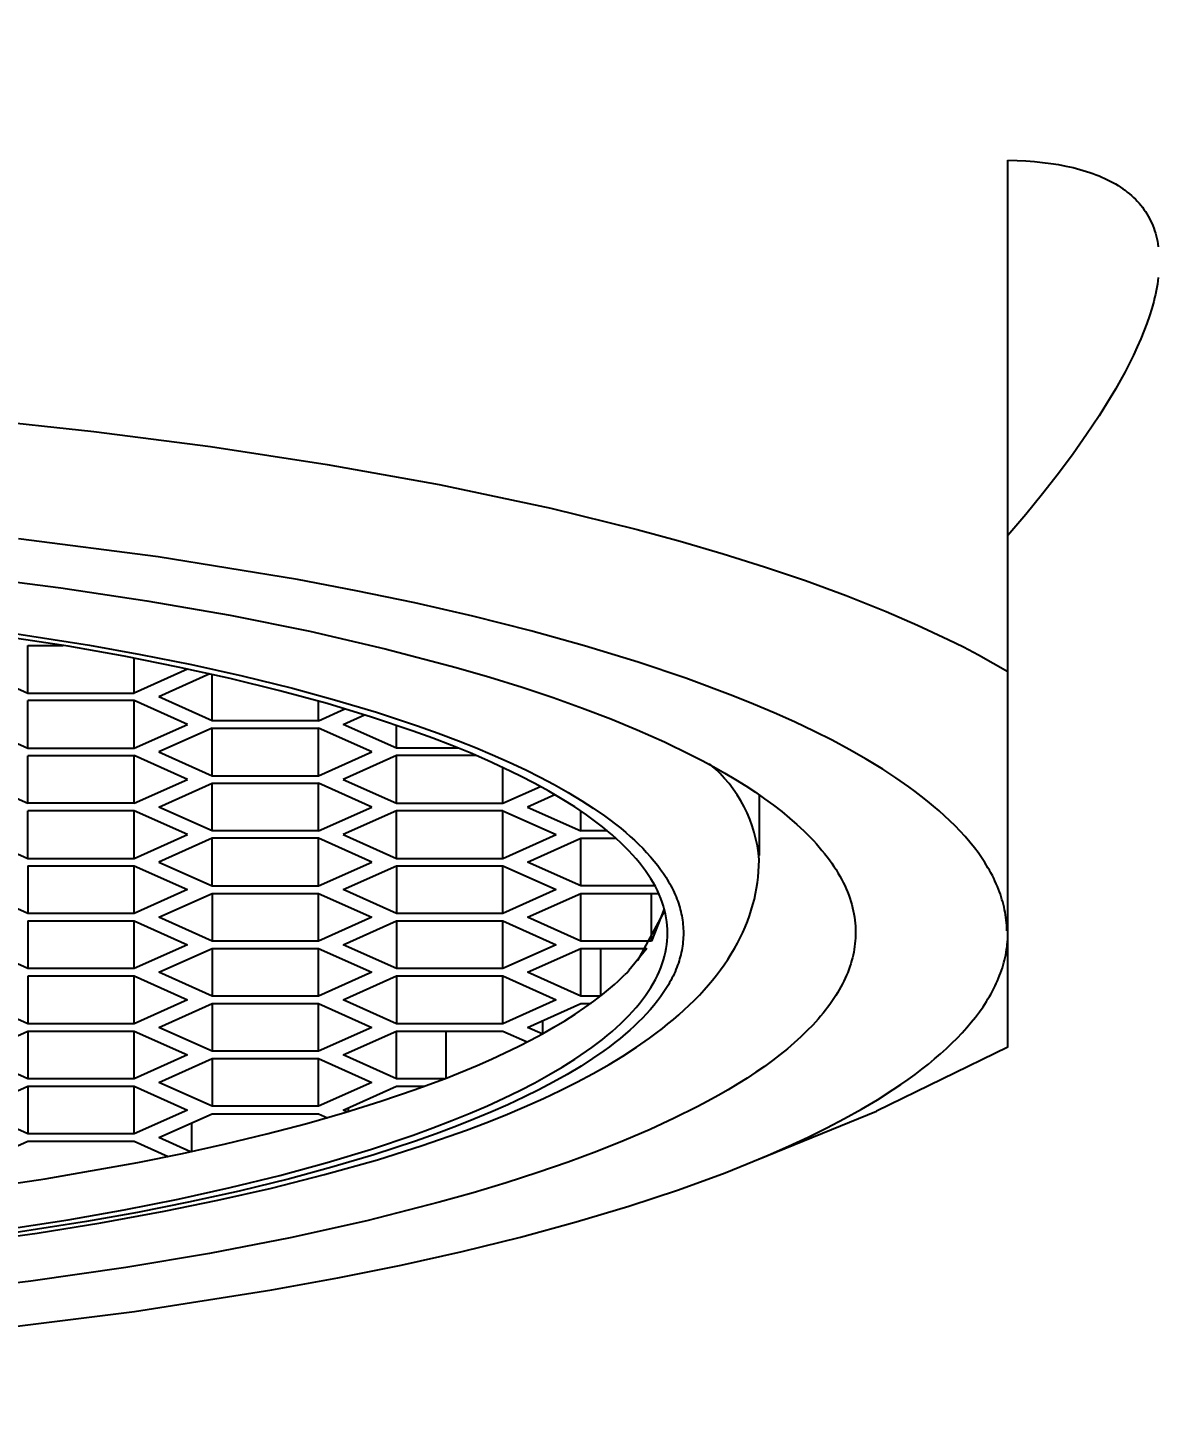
# Model space of a CAD drawing. Extents: x 38931 to 39525, y 15845 to 16265.
# Drawn here: x 39363.28 to 39370.76, y 15966.73 to 15975.93 of the extents above; entities that cross this region are included whole.
import ezdxf

# ---------------------------------------------------------------- set-up
doc = ezdxf.new("R2010")
doc.units = 0
doc.header["$LTSCALE"] = 7
doc.header["$MEASUREMENT"] = 0
doc.layers.get('0').update_dxf_attribs({"color": 2, "linetype": 'CONTINUOUS'})
doc.layers.get('Defpoints').update_dxf_attribs({"linetype": 'CONTINUOUS'})
doc.layers.add('DIM', color=2, linetype='CONTINUOUS')
doc.layers.add('Make2D 표시선', color=7, linetype='CONTINUOUS')
doc.styles.add('GHS', font='romans', dxfattribs={"bigfont": 'ghs'})
doc.dimstyles.new('DIM_WS01', dxfattribs={"dimtxt": 3.5, "dimasz": 3, "dimexe": 1, "dimexo": 1, "dimgap": 1, "dimtad": 1, "dimdec": 4, "dimzin": 9, "dimdsep": 46, "dimtxsty": 'GHS', "dimcen": -2, "dimclrd": 256, "dimclre": 256, "dimclrt": 256, "dimadec": 4, "dimazin": 2, "dimtfac": 1, "dimtdec": 4, "dimtix": 1, "dimtmove": 0, "dimatfit": 1, "dimfxl": 1, "dimtolj": 1, "dimtzin": 0, "dimlwd": -1, "dimlwe": -1, "dimarcsym": 0})

# ---------------------------------------------------------------- blocks, each defined once
blk = doc.blocks.new('*D6')
at = {"layer": 'Defpoints', "color": 0, "transparency": 16777216}
for p in [(39358.7561, 16042.8257), (39470.3881, 16042.8257), (39428.9987, 15960.7241)]:
    blk.add_point(p, dxfattribs=at)
at = {"layer": 'DIM', "transparency": 16777216}
for p, q in [((39359.7561, 16042.8257), (39471.3881, 16042.8257)), ((39470.3881, 15963.7241), (39470.3881, 16039.8257)), ((39429.9987, 15960.7241), (39471.3881, 15960.7241))]:
    blk.add_line(p, q, dxfattribs=at)
for points in [[(39469.8881, 16039.8257), (39470.8881, 16039.8257), (39470.3881, 16042.8257)], [(39469.8881, 15963.7241), (39470.8881, 15963.7241), (39470.3881, 15960.7241)]]:
    blk.add_solid(points, dxfattribs=at)
at = {"layer": 'DIM', "transparency": 16777216, "insert": (39466.7214, 16001.7749), "char_height": 3.5, "attachment_point": 5, "rotation": 90, "style": 'GHS'}
blk.add_mtext('\\A1;(82.1)', dxfattribs=at)

msp = doc.modelspace()

# ---------------------------------------------------------------- linework, layer by layer
at = {"color": 2}
for p, q in [((39363.28451, 15971.8483), (39363.51756, 15971.8483)), ((39363.28451, 15971.53296), (39363.28451, 15971.8478)), ((39363.98794, 15971.53296), (39363.98794, 15971.76373)), ((39362.9328, 15971.69063), (39363.28451, 15971.53296)), ((39364.33946, 15971.69055), (39363.98794, 15971.53296)), ((39364.48836, 15971.65973), (39364.15117, 15971.50857)), ((39364.33258, 15971.6938), (39364.33965, 15971.69063)), ((39364.50288, 15971.3509), (39364.50288, 15971.65647)), ((39363.28451, 15971.53296), (39363.98794, 15971.53296)), ((39363.98794, 15971.48418), (39363.28451, 15971.48418)), ((39363.28451, 15971.16884), (39363.28451, 15971.48368)), ((39363.98794, 15971.16884), (39363.98794, 15971.48368)), ((39364.33965, 15971.32651), (39363.98812, 15971.4841)), ((39364.50288, 15971.3509), (39364.15135, 15971.50849)), ((39365.2063, 15971.3509), (39365.2063, 15971.4794)), ((39365.2063, 15971.3509), (39364.50288, 15971.3509)), ((39365.2063, 15971.3509), (39365.3803, 15971.4289)), ((39365.36953, 15971.32651), (39365.50962, 15971.38931)), ((39362.93299, 15971.32643), (39363.28451, 15971.16884)), ((39363.98794, 15971.16884), (39364.33946, 15971.32643)), ((39364.50269, 15971.30204), (39364.15117, 15971.14445)), ((39364.50288, 15971.30212), (39365.2063, 15971.30212)), ((39364.50288, 15970.98679), (39364.50288, 15971.30162)), ((39365.2063, 15970.98679), (39365.2063, 15971.30162)), ((39365.55801, 15971.14445), (39365.20649, 15971.30204)), ((39365.72124, 15971.16884), (39365.36972, 15971.32643)), ((39365.72124, 15971.16884), (39365.72124, 15971.32032)), ((39363.28451, 15971.16884), (39363.98794, 15971.16884)), ((39366.13089, 15971.16884), (39365.72124, 15971.16884)), ((39363.28451, 15971.12006), (39363.98794, 15971.12006)), ((39363.28451, 15970.80473), (39363.28451, 15971.11956)), ((39363.98794, 15970.80473), (39363.98794, 15971.11956)), ((39364.33965, 15970.96239), (39363.98812, 15971.11998)), ((39364.15135, 15971.14437), (39364.50288, 15970.98679)), ((39365.2063, 15970.98679), (39365.55783, 15971.14437)), ((39365.72106, 15971.11998), (39365.36953, 15970.96239)), ((39366.24831, 15971.12006), (39365.72124, 15971.12006)), ((39365.72124, 15970.80473), (39365.72124, 15971.11956)), ((39364.50288, 15970.98679), (39365.2063, 15970.98679)), ((39366.42467, 15970.80473), (39366.42467, 15971.04114)), ((39362.93299, 15970.96231), (39363.28451, 15970.80473)), ((39363.98794, 15970.80473), (39364.33946, 15970.96231)), ((39364.15117, 15970.78034), (39364.50269, 15970.93792)), ((39364.50288, 15970.938), (39365.2063, 15970.938)), ((39364.50288, 15970.62267), (39364.50288, 15970.9375)), ((39365.2063, 15970.62267), (39365.2063, 15970.9375)), ((39365.55801, 15970.78034), (39365.20649, 15970.93792)), ((39365.36972, 15970.96231), (39365.72124, 15970.80473)), ((39366.42467, 15970.80473), (39366.67251, 15970.91583)), ((39363.98794, 15970.80473), (39363.28451, 15970.80473)), ((39365.72124, 15970.80473), (39366.42467, 15970.80473)), ((39366.7687, 15970.86139), (39366.5879, 15970.78034)), ((39363.98794, 15970.75594), (39363.28451, 15970.75594)), ((39363.28451, 15970.44061), (39363.28451, 15970.75544)), ((39363.98794, 15970.44061), (39363.98794, 15970.75544)), ((39364.33965, 15970.59828), (39363.98812, 15970.75586)), ((39364.50288, 15970.62267), (39364.15135, 15970.78025)), ((39365.2063, 15970.62267), (39365.55783, 15970.78025)), ((39365.72124, 15970.75594), (39365.36953, 15970.59828)), ((39365.72124, 15970.44061), (39365.72124, 15970.75594)), ((39366.42467, 15970.75594), (39365.72124, 15970.75594)), ((39366.42467, 15970.44061), (39366.42467, 15970.75594)), ((39366.42467, 15970.75594), (39366.77638, 15970.59828)), ((39366.58808, 15970.78025), (39366.93961, 15970.62267)), ((39366.93961, 15970.62267), (39366.93961, 15970.75375)), ((39365.2063, 15970.62267), (39364.50288, 15970.62267)), ((39367.11513, 15970.62267), (39366.93961, 15970.62267)), ((39362.93299, 15970.59819), (39363.28451, 15970.44061)), ((39363.98794, 15970.44061), (39364.33946, 15970.59819)), ((39364.50288, 15970.57388), (39364.15117, 15970.41622)), ((39365.2063, 15970.57388), (39364.50288, 15970.57388)), ((39364.50288, 15970.25855), (39364.50288, 15970.57388)), ((39365.2063, 15970.25855), (39365.2063, 15970.57338)), ((39365.55801, 15970.41622), (39365.20649, 15970.5738)), ((39365.36972, 15970.59819), (39365.72124, 15970.44061)), ((39366.42467, 15970.44061), (39366.77638, 15970.59828)), ((39366.5879, 15970.41622), (39366.93961, 15970.57388)), ((39366.93961, 15970.57388), (39367.17173, 15970.57388)), ((39366.93961, 15970.25855), (39366.93961, 15970.57388)), ((39363.28451, 15970.44061), (39363.98794, 15970.44061)), ((39365.72124, 15970.44061), (39366.42467, 15970.44061)), ((39363.28451, 15970.39183), (39363.98794, 15970.39183)), ((39363.28451, 15970.39132), (39363.28451, 15970.07649)), ((39363.98794, 15970.39183), (39364.33965, 15970.23416)), ((39363.98794, 15970.07649), (39363.98794, 15970.39183)), ((39364.15117, 15970.41622), (39364.50288, 15970.25855)), ((39365.2063, 15970.25855), (39365.55783, 15970.41613)), ((39365.36953, 15970.23416), (39365.72106, 15970.39174)), ((39365.72124, 15970.39183), (39366.42467, 15970.39183)), ((39365.72124, 15970.39132), (39365.72124, 15970.07649)), ((39366.42467, 15970.39183), (39366.77638, 15970.23416)), ((39366.42467, 15970.07649), (39366.42467, 15970.39183)), ((39366.93961, 15970.25855), (39366.5879, 15970.41622)), ((39364.50288, 15970.25855), (39365.2063, 15970.25855)), ((39367.43045, 15970.25855), (39366.93961, 15970.25855)), ((39363.28451, 15970.07649), (39362.93299, 15970.23407)), ((39364.33965, 15970.23416), (39363.98794, 15970.07649)), ((39364.15117, 15970.0521), (39364.50288, 15970.20977)), ((39364.50288, 15970.20977), (39364.50288, 15969.89443)), ((39364.50288, 15970.20977), (39365.2063, 15970.20977)), ((39365.2063, 15970.20977), (39365.558, 15970.0521)), ((39365.2063, 15969.89443), (39365.2063, 15970.20977)), ((39365.72124, 15970.07649), (39365.36972, 15970.23407)), ((39366.77638, 15970.23416), (39366.42467, 15970.07649)), ((39366.5879, 15970.0521), (39366.93961, 15970.20977)), ((39366.93961, 15969.89443), (39366.93961, 15970.20977)), ((39366.93961, 15970.20977), (39367.45455, 15970.20977)), ((39367.40621, 15969.89443), (39367.40621, 15970.20977)), ((39363.98794, 15970.07649), (39363.28451, 15970.07649)), ((39366.42467, 15970.07649), (39365.72124, 15970.07649)), ((39367.31681, 15969.76516), (39367.49498, 15970.09491)), ((39367.49163, 15970.1076), (39367.40621, 15969.89443)), ((39363.28451, 15970.02771), (39363.98794, 15970.02771)), ((39363.28451, 15970.02721), (39363.28451, 15969.71237)), ((39363.98794, 15970.02771), (39364.33965, 15969.87004)), ((39363.98794, 15969.71237), (39363.98794, 15970.02771)), ((39364.50288, 15969.89443), (39364.15117, 15970.0521)), ((39365.558, 15970.05209), (39365.2063, 15969.89443)), ((39365.36953, 15969.87004), (39365.72124, 15970.02771)), ((39365.72124, 15970.02771), (39365.72124, 15969.71237)), ((39365.72124, 15970.02771), (39366.42467, 15970.02771)), ((39366.42467, 15970.02771), (39366.77638, 15969.87004)), ((39366.42467, 15969.71237), (39366.42467, 15970.02771)), ((39366.93961, 15969.89443), (39366.5879, 15970.0521)), ((39365.2063, 15969.89443), (39364.50288, 15969.89443)), ((39367.40621, 15969.89443), (39366.93961, 15969.89443)), ((39363.28451, 15969.71237), (39362.93299, 15969.86995)), ((39364.33965, 15969.87004), (39363.98794, 15969.71237)), ((39364.15117, 15969.68798), (39364.50288, 15969.84565)), ((39364.50288, 15969.84565), (39364.50288, 15969.53031)), ((39364.50288, 15969.84565), (39365.2063, 15969.84565)), ((39365.2063, 15969.53031), (39365.2063, 15969.84565)), ((39365.2063, 15969.84565), (39365.55801, 15969.68798)), ((39365.72124, 15969.71237), (39365.36953, 15969.87004)), ((39366.77638, 15969.87004), (39366.42467, 15969.71237)), ((39366.5879, 15969.68798), (39366.93961, 15969.84565)), ((39366.93961, 15969.53031), (39366.93961, 15969.84565)), ((39366.93961, 15969.84565), (39367.37548, 15969.84565)), ((39367.0716, 15969.5321), (39367.0716, 15969.84565)), ((39367.37548, 15969.84565), (39367.25738, 15969.6991)), ((39363.98794, 15969.71237), (39363.28451, 15969.71237)), ((39366.42467, 15969.71237), (39365.72124, 15969.71237)), ((39367.24552, 15969.68649), (39367.25756, 15969.69893)), ((39363.28451, 15969.66359), (39363.98794, 15969.66359)), ((39363.28451, 15969.66298), (39363.28451, 15969.34825)), ((39363.98794, 15969.66359), (39364.33965, 15969.50592)), ((39363.98794, 15969.34825), (39363.98794, 15969.66359)), ((39364.50288, 15969.53031), (39364.15117, 15969.68798)), ((39365.55801, 15969.68798), (39365.2063, 15969.53031)), ((39365.36953, 15969.50592), (39365.72124, 15969.66359)), ((39365.72124, 15969.66359), (39365.72124, 15969.34825)), ((39365.72124, 15969.66359), (39366.42467, 15969.66359)), ((39366.42467, 15969.34825), (39366.42467, 15969.66359)), ((39366.42467, 15969.66359), (39366.77638, 15969.50592)), ((39366.93961, 15969.53031), (39366.5879, 15969.68798)), ((39367.24544, 15969.68657), (39367.23169, 15969.67248)), ((39365.2063, 15969.53031), (39364.50288, 15969.53031)), ((39367.0693, 15969.53031), (39366.93961, 15969.53031)), ((39363.28451, 15969.34825), (39362.9328, 15969.50592)), ((39364.33965, 15969.50592), (39363.98794, 15969.34825)), ((39364.15117, 15969.32386), (39364.50288, 15969.48153)), ((39364.50288, 15969.48153), (39364.50288, 15969.16619)), ((39364.50288, 15969.48153), (39365.20623, 15969.48153)), ((39365.2063, 15969.16619), (39365.2063, 15969.48154)), ((39365.2063, 15969.48153), (39365.55801, 15969.32386)), ((39365.72124, 15969.34825), (39365.36953, 15969.50592)), ((39366.77638, 15969.50592), (39366.42467, 15969.34825)), ((39366.5879, 15969.32386), (39366.93961, 15969.48153)), ((39366.93961, 15969.48153), (39367.00444, 15969.48153)), ((39367.00597, 15969.48264), (39367.00755, 15969.48379)), ((39363.98794, 15969.34825), (39363.28451, 15969.34825)), ((39364.50288, 15969.16619), (39364.15117, 15969.32386)), ((39365.55801, 15969.32386), (39365.2063, 15969.16619)), ((39366.42467, 15969.34825), (39365.72124, 15969.34825)), ((39366.68449, 15969.28056), (39366.5879, 15969.32386)), ((39366.6881, 15969.28255), (39366.6881, 15969.36878)), ((39362.9328, 15969.1418), (39363.28451, 15969.29947)), ((39363.28451, 15969.29947), (39363.98794, 15969.29947)), ((39363.28451, 15969.29947), (39363.28451, 15968.98413)), ((39363.98794, 15969.29947), (39364.33965, 15969.1418)), ((39363.98794, 15968.98413), (39363.98794, 15969.29947)), ((39365.36953, 15969.1418), (39365.72124, 15969.29947)), ((39365.72124, 15968.98413), (39365.72124, 15969.29947)), ((39365.72124, 15969.29947), (39366.42467, 15969.29947)), ((39366.05014, 15968.98895), (39366.05014, 15969.29947)), ((39366.42467, 15969.29947), (39366.5851, 15969.22755)), ((39363.28451, 15968.98413), (39362.9328, 15969.1418)), ((39364.33965, 15969.1418), (39363.98794, 15968.98413)), ((39365.20624, 15969.16619), (39364.50288, 15969.16619)), ((39365.72124, 15968.98413), (39365.36953, 15969.1418)), ((39364.15117, 15968.95974), (39364.50288, 15969.11741)), ((39364.50288, 15969.11741), (39365.2063, 15969.11741)), ((39364.50288, 15969.11741), (39364.50288, 15968.80207)), ((39365.2063, 15969.11741), (39365.55801, 15968.95974)), ((39365.2063, 15968.80207), (39365.2063, 15969.11741)), ((39363.98794, 15968.98413), (39363.28451, 15968.98413)), ((39364.50288, 15968.80207), (39364.15117, 15968.95974)), ((39365.55801, 15968.95974), (39365.2063, 15968.80207)), ((39366.03773, 15968.98413), (39365.72124, 15968.98413)), ((39362.9328, 15968.77768), (39363.28451, 15968.93535)), ((39363.28451, 15968.93535), (39363.28451, 15968.62001)), ((39363.28451, 15968.93535), (39363.98794, 15968.93535)), ((39363.98794, 15968.93535), (39364.33965, 15968.77768)), ((39363.98794, 15968.62001), (39363.98794, 15968.93535)), ((39365.36953, 15968.77768), (39365.72124, 15968.93535)), ((39365.72124, 15968.93535), (39365.90813, 15968.93535)), ((39363.28451, 15968.62001), (39362.9328, 15968.77768)), ((39364.33965, 15968.77768), (39363.98794, 15968.62001)), ((39365.2063, 15968.80207), (39364.50288, 15968.80207)), ((39365.39626, 15968.7657), (39365.36953, 15968.77768)), ((39365.40349, 15968.76787), (39365.40349, 15968.79291)), ((39364.15117, 15968.59562), (39364.50288, 15968.75329)), ((39364.3691, 15968.50385), (39364.3691, 15968.69332)), ((39364.50288, 15968.75329), (39365.2063, 15968.75329)), ((39365.2063, 15968.75329), (39365.26482, 15968.72706)), ((39363.98794, 15968.62001), (39363.28451, 15968.62001)), ((39364.36017, 15968.50193), (39364.15117, 15968.59562)), ((39362.9328, 15968.41356), (39363.28451, 15968.57123)), ((39363.28451, 15968.57123), (39363.98794, 15968.57123)), ((39363.98794, 15968.57123), (39364.2121, 15968.47074))]:
    msp.add_line(p, q, dxfattribs=at)
at = {"layer": 'Make2D 표시선'}
for p, q in [((39369.76317, 15971.6758), (39369.76317, 15975.0563)), ((39369.76317, 15969.96203), (39369.76317, 15971.6758)), ((39368.11768, 15970.86615), (39368.11768, 15970.45957)), ((39368.11768, 15970.42888), (39368.11768, 15970.4313)), ((39369.76317, 15969.94102), (39369.76317, 15969.96203)), ((39369.76317, 15969.19289), (39369.76317, 15969.94102)), ((39369.763, 15969.19279), (39368.89483, 15968.77024)), ((39368.10946, 15968.44998), (39368.89483, 15968.77024))]:
    msp.add_line(p, q, dxfattribs=at)
for points in [[(39369.76317, 15975.0563), (39369.8232, 15975.05426), (39369.88147, 15975.05102), (39369.93796, 15975.04655), (39369.99267, 15975.04087), (39370.04559, 15975.03398), (39370.09671, 15975.02587), (39370.14602, 15975.01654), (39370.19351, 15975.00599), (39370.23917, 15974.99422), (39370.26131, 15974.98788), (39370.28299, 15974.98123), (39370.30421, 15974.97428), (39370.32497, 15974.96702), (39370.34526, 15974.95946), (39370.36509, 15974.95159), (39370.38445, 15974.94341), (39370.40334, 15974.93493), (39370.42176, 15974.92615), (39370.43972, 15974.91706), (39370.4572, 15974.90766), (39370.47421, 15974.89796), (39370.49074, 15974.88795), (39370.50681, 15974.87763), (39370.52239, 15974.86701), (39370.5375, 15974.85608), (39370.55213, 15974.84484), (39370.56628, 15974.8333), (39370.57995, 15974.82145), (39370.59314, 15974.8093), (39370.60585, 15974.79684), (39370.61807, 15974.78407), (39370.62981, 15974.77099), (39370.64106, 15974.75761), (39370.65182, 15974.74392), (39370.6621, 15974.72992), (39370.67188, 15974.71561), (39370.68117, 15974.701), (39370.68998, 15974.68608), (39370.69828, 15974.67085), (39370.7061, 15974.65531), (39370.71341, 15974.63947), (39370.72024, 15974.62331), (39370.72656, 15974.60685), (39370.73238, 15974.59009), (39370.73771, 15974.57301), (39370.74253, 15974.55562), (39370.74685, 15974.53793), (39370.75066, 15974.51993), (39370.75398, 15974.50161), (39370.75678, 15974.48299)], [(39370.75678, 15974.28023), (39370.75398, 15974.25841), (39370.75066, 15974.23633), (39370.74685, 15974.21397), (39370.74253, 15974.19135), (39370.73771, 15974.16847), (39370.73238, 15974.14532), (39370.72656, 15974.12191), (39370.71341, 15974.0743), (39370.69828, 15974.02567), (39370.68117, 15973.976), (39370.6621, 15973.92533), (39370.64106, 15973.87365), (39370.61807, 15973.82097), (39370.59314, 15973.76731), (39370.56628, 15973.71268), (39370.5375, 15973.65707), (39370.50681, 15973.60052), (39370.47421, 15973.54302), (39370.43972, 15973.48458), (39370.36509, 15973.36494), (39370.28299, 15973.24168), (39370.19351, 15973.11487), (39370.09671, 15972.9846), (39369.99267, 15972.85095), (39369.88147, 15972.71398), (39369.76317, 15972.57379)], [(39362.94577, 15973.34543), (39363.72014, 15973.26294), (39364.49243, 15973.16329), (39365.26211, 15973.04499), (39366.00383, 15972.91099), (39366.74106, 15972.75444), (39367.31329, 15972.6137), (39367.59758, 15972.53633), (39367.88043, 15972.45375), (39368.15346, 15972.36815), (39368.42451, 15972.27651), (39368.69312, 15972.17806), (39368.95885, 15972.07206), (39369.16481, 15971.98306), (39369.36799, 15971.88799), (39369.46832, 15971.83788), (39369.56769, 15971.78589), (39369.666, 15971.7319), (39369.76317, 15971.6758)], [(39369.75612, 15969.96194), (39369.75571, 15969.97955), (39369.75486, 15969.99714), (39369.75357, 15970.01469), (39369.75185, 15970.03221), (39369.74972, 15970.04968), (39369.74717, 15970.06709), (39369.74422, 15970.08445), (39369.74087, 15970.10174), (39369.73714, 15970.11895), (39369.73303, 15970.13608), (39369.72855, 15970.15312), (39369.7237, 15970.17006), (39369.7185, 15970.18689), (39369.71295, 15970.20361), (39369.70707, 15970.22021), (39369.70085, 15970.23668), (39369.69345, 15970.2551), (39369.68565, 15970.27333), (39369.67747, 15970.2914), (39369.66892, 15970.30929), (39369.66, 15970.32701), (39369.65074, 15970.34455), (39369.64114, 15970.36192), (39369.63121, 15970.37911), (39369.61045, 15970.41297), (39369.58854, 15970.44614), (39369.56559, 15970.4786), (39369.5417, 15970.51036), (39369.51141, 15970.54816), (39369.47995, 15970.58495), (39369.44741, 15970.62077), (39369.41386, 15970.65567), (39369.37939, 15970.68968), (39369.34408, 15970.72285), (39369.30802, 15970.75521), (39369.2713, 15970.78681), (39369.23127, 15970.81988), (39369.19061, 15970.85213), (39369.14936, 15970.88362), (39369.10754, 15970.91436), (39369.02238, 15970.97373), (39368.93545, 15971.03048), (39368.82558, 15971.09754), (39368.71372, 15971.16124), (39368.60016, 15971.22188), (39368.48516, 15971.27979), (39368.35203, 15971.3431), (39368.21754, 15971.40345), (39368.08186, 15971.46107), (39367.94514, 15971.5162), (39367.63331, 15971.63248), (39367.31789, 15971.73871), (39366.96508, 15971.84642), (39366.60959, 15971.94485), (39366.22659, 15972.04121), (39365.84154, 15972.12913), (39365.45478, 15972.20942), (39365.06666, 15972.28291), (39364.14658, 15972.43291), (39363.22215, 15972.55316)], [(39362.91912, 15972.30451), (39363.50267, 15972.22931), (39364.07138, 15972.14356), (39364.62105, 15972.04757), (39365.14764, 15971.94178), (39365.64732, 15971.82678), (39366.11656, 15971.70329), (39366.33878, 15971.63861), (39366.55226, 15971.57214), (39366.75667, 15971.50398), (39366.95175, 15971.43426), (39367.13723, 15971.36311), (39367.3129, 15971.29067), (39367.49361, 15971.21009), (39367.66218, 15971.1283), (39367.74186, 15971.08701), (39367.81847, 15971.04548), (39367.89198, 15971.00373), (39367.9624, 15970.96179), (39368.02972, 15970.91968), (39368.09393, 15970.87742), (39368.15505, 15970.83504), (39368.21308, 15970.79255), (39368.26803, 15970.74998), (39368.3199, 15970.70735), (39368.36872, 15970.66467), (39368.4145, 15970.62198), (39368.43625, 15970.60063), (39368.45726, 15970.57928), (39368.47751, 15970.55794), (39368.49702, 15970.5366), (39368.51578, 15970.51528), (39368.5338, 15970.49397), (39368.55109, 15970.47267), (39368.56764, 15970.45139), (39368.58347, 15970.43012), (39368.59856, 15970.40888), (39368.61294, 15970.38767), (39368.62659, 15970.36648), (39368.63954, 15970.34531), (39368.65177, 15970.32418), (39368.6633, 15970.30308), (39368.67413, 15970.28201), (39368.68426, 15970.26098), (39368.6937, 15970.23999), (39368.70245, 15970.21904), (39368.71052, 15970.19814), (39368.71792, 15970.17727), (39368.72464, 15970.15646), (39368.7307, 15970.13569), (39368.73609, 15970.11497), (39368.74084, 15970.09431), (39368.74493, 15970.0737), (39368.74837, 15970.05314), (39368.75118, 15970.03264), (39368.75335, 15970.0122), (39368.75489, 15969.99182), (39368.75582, 15969.97151), (39368.75612, 15969.95125), (39368.75587, 15969.93274), (39368.7551, 15969.91417), (39368.75381, 15969.89556), (39368.75199, 15969.87689), (39368.74965, 15969.85817), (39368.74678, 15969.8394), (39368.74337, 15969.82058), (39368.73942, 15969.80172), (39368.73492, 15969.78282), (39368.72988, 15969.76387), (39368.72428, 15969.74488), (39368.71813, 15969.72585), (39368.71141, 15969.70678), (39368.70413, 15969.68767), (39368.69628, 15969.66853), (39368.68786, 15969.64935), (39368.67886, 15969.63014), (39368.66928, 15969.61089), (39368.65911, 15969.59162), (39368.64837, 15969.57232), (39368.63702, 15969.553), (39368.62509, 15969.53364), (39368.61256, 15969.51427), (39368.59943, 15969.49487), (39368.58569, 15969.47546), (39368.57135, 15969.45602), (39368.5564, 15969.43657), (39368.54084, 15969.4171), (39368.52467, 15969.39763), (39368.50787, 15969.37814), (39368.47242, 15969.33913), (39368.43447, 15969.3001), (39368.39401, 15969.26107), (39368.35101, 15969.22204), (39368.30547, 15969.18304), (39368.25737, 15969.14407), (39368.2067, 15969.10516), (39368.15345, 15969.06632), (39368.09762, 15969.02758), (39368.0392, 15968.98893), (39367.97819, 15968.95041), (39367.91459, 15968.91202), (39367.84839, 15968.87379), (39367.77962, 15968.83573), (39367.70826, 15968.79786), (39367.55784, 15968.72276), (39367.39723, 15968.64861), (39367.22654, 15968.57556), (39367.04596, 15968.50375), (39366.85566, 15968.4333), (39366.6559, 15968.36434), (39366.44693, 15968.29701), (39366.22905, 15968.23141), (39366.0026, 15968.16768), (39365.52546, 15968.04623), (39365.01873, 15967.93347), (39364.48602, 15967.83007), (39363.93121, 15967.7366), (39363.30389, 15967.6462), (39362.66054, 15967.56849)], [(39367.51367, 15969.94696), (39367.51313, 15969.97204), (39367.51151, 15969.99723), (39367.50879, 15970.02252), (39367.50497, 15970.04792), (39367.50001, 15970.07342), (39367.49392, 15970.09901), (39367.48668, 15970.12469), (39367.47827, 15970.15046), (39367.46868, 15970.17631), (39367.4579, 15970.20223), (39367.44592, 15970.22822), (39367.43273, 15970.25428), (39367.41831, 15970.2804), (39367.40265, 15970.30657), (39367.38574, 15970.3328), (39367.36758, 15970.35907), (39367.34815, 15970.38537), (39367.32744, 15970.41172), (39367.30544, 15970.43808), (39367.28215, 15970.46447), (39367.25756, 15970.49088), (39367.23165, 15970.5173), (39367.20443, 15970.54372), (39367.17589, 15970.57013), (39367.14601, 15970.59654), (39367.1148, 15970.62294), (39367.08225, 15970.64931), (39367.04836, 15970.67565), (39367.01312, 15970.70196), (39366.97653, 15970.72823), (39366.89928, 15970.78062), (39366.81661, 15970.83276), (39366.72851, 15970.8846), (39366.635, 15970.93609), (39366.5361, 15970.98717), (39366.43182, 15971.03778), (39366.32223, 15971.08787), (39366.20737, 15971.13739), (39366.0873, 15971.18628), (39365.9621, 15971.23448), (39365.83186, 15971.28194), (39365.55665, 15971.37445), (39365.26257, 15971.4634), (39364.95071, 15971.54841), (39364.62226, 15971.62913), (39364.27859, 15971.70524), (39363.92116, 15971.77647), (39363.55153, 15971.84258), (39362.78223, 15971.95874)], [(39362.92671, 15971.96951), (39363.69146, 15971.85077), (39364.02939, 15971.78927), (39364.36612, 15971.72157), (39364.70136, 15971.64697), (39365.03483, 15971.56474), (39365.31249, 15971.48937), (39365.58813, 15971.40711), (39365.86121, 15971.31687), (39365.99661, 15971.26844), (39366.13115, 15971.21761), (39366.24388, 15971.17278), (39366.35578, 15971.12592), (39366.4667, 15971.07681), (39366.57649, 15971.02523), (39366.67101, 15970.9781), (39366.76434, 15970.9287), (39366.8563, 15970.87679), (39366.94667, 15970.82216), (39367.02229, 15970.77323), (39367.09629, 15970.72189), (39367.13257, 15970.69523), (39367.16831, 15970.66786), (39367.20347, 15970.63975), (39367.23802, 15970.61087), (39367.26657, 15970.58594), (39367.29459, 15970.56042), (39367.32201, 15970.53426), (39367.34878, 15970.50745), (39367.37483, 15970.47996), (39367.40011, 15970.45176), (39367.42454, 15970.42282), (39367.44807, 15970.39311), (39367.46723, 15970.36734), (39367.48563, 15970.341), (39367.50317, 15970.31409), (39367.51159, 15970.30043), (39367.51977, 15970.28662), (39367.5277, 15970.27268), (39367.53536, 15970.25859), (39367.54275, 15970.24436), (39367.54985, 15970.23), (39367.55666, 15970.21549), (39367.56316, 15970.20084), (39367.56935, 15970.18606), (39367.57522, 15970.17113), (39367.58018, 15970.15768), (39367.58486, 15970.14412), (39367.58926, 15970.13047), (39367.59338, 15970.11672), (39367.59719, 15970.10289), (39367.60071, 15970.08898), (39367.60392, 15970.075), (39367.60681, 15970.06095), (39367.60937, 15970.04684), (39367.61161, 15970.03268), (39367.6135, 15970.01847), (39367.61506, 15970.00422), (39367.61626, 15969.98994), (39367.6171, 15969.97563), (39367.61758, 15969.9613), (39367.61768, 15969.94696)], [(39362.50223, 15967.84898), (39363.34615, 15967.96309), (39363.7664, 15968.0316), (39364.1852, 15968.10855), (39364.54074, 15968.18133), (39364.89461, 15968.2617), (39365.24634, 15968.35071), (39365.59549, 15968.44939), (39365.89111, 15968.54222), (39366.18364, 15968.64431), (39366.31253, 15968.69309), (39366.44052, 15968.74417), (39366.56747, 15968.79774), (39366.69326, 15968.85399), (39366.80358, 15968.90621), (39366.91267, 15968.96092), (39367.02034, 15969.01836), (39367.12636, 15969.07879), (39367.21744, 15969.13422), (39367.30682, 15969.19233), (39367.39421, 15969.25336), (39367.43707, 15969.28503), (39367.47933, 15969.31752), (39367.51606, 15969.34686), (39367.55224, 15969.37687), (39367.58784, 15969.40758), (39367.62279, 15969.439), (39367.65707, 15969.47116), (39367.69061, 15969.50406), (39367.72338, 15969.53774), (39367.75532, 15969.57221), (39367.78347, 15969.6041), (39367.81086, 15969.63665), (39367.83742, 15969.66987), (39367.86312, 15969.70375), (39367.88789, 15969.73831), (39367.91168, 15969.77353), (39367.93445, 15969.80943), (39367.95613, 15969.846), (39367.97519, 15969.88046), (39367.99324, 15969.91547), (39368.01023, 15969.95101), (39368.02611, 15969.98705), (39368.04086, 15970.02356), (39368.05442, 15970.06052), (39368.06675, 15970.0979), (39368.07782, 15970.13569), (39368.08704, 15970.17157), (39368.09509, 15970.20774), (39368.10194, 15970.24416), (39368.10758, 15970.28079), (39368.11199, 15970.31758), (39368.11516, 15970.3545), (39368.11706, 15970.3915), (39368.11768, 15970.42854)], [(39362.78223, 15967.93518), (39363.55153, 15968.05133), (39363.92116, 15968.11745), (39364.27859, 15968.18868), (39364.62226, 15968.26479), (39364.95071, 15968.34551), (39365.26257, 15968.43051), (39365.55665, 15968.51946), (39365.83186, 15968.61197), (39365.9621, 15968.65944), (39366.0873, 15968.70764), (39366.20737, 15968.75653), (39366.32223, 15968.80604), (39366.43182, 15968.85614), (39366.5361, 15968.90675), (39366.635, 15968.95783), (39366.72851, 15969.00931), (39366.81661, 15969.06116), (39366.89928, 15969.1133), (39366.97653, 15969.16568), (39367.01312, 15969.19195), (39367.04836, 15969.21826), (39367.08225, 15969.24461), (39367.1148, 15969.27098), (39367.14601, 15969.29737), (39367.17589, 15969.32378), (39367.20443, 15969.3502), (39367.23165, 15969.37662), (39367.25756, 15969.40303), (39367.28215, 15969.42944), (39367.30544, 15969.45583), (39367.32744, 15969.4822), (39367.34815, 15969.50854), (39367.36758, 15969.53485), (39367.38574, 15969.56112), (39367.40265, 15969.58734), (39367.41831, 15969.61352), (39367.43273, 15969.63963), (39367.44592, 15969.66569), (39367.4579, 15969.69169), (39367.46868, 15969.71761), (39367.47827, 15969.74346), (39367.48668, 15969.76922), (39367.49392, 15969.7949), (39367.50001, 15969.82049), (39367.50497, 15969.84599), (39367.50879, 15969.87139), (39367.51151, 15969.89669), (39367.51313, 15969.92188), (39367.51367, 15969.94696)], [(39367.61768, 15969.94696), (39367.61758, 15969.93255), (39367.61709, 15969.91815), (39367.61624, 15969.90378), (39367.61503, 15969.88943), (39367.61347, 15969.87512), (39367.61155, 15969.86085), (39367.6093, 15969.84663), (39367.60671, 15969.83247), (39367.6038, 15969.81836), (39367.60056, 15969.80432), (39367.59702, 15969.79035), (39367.59317, 15969.77646), (39367.58902, 15969.76266), (39367.58458, 15969.74895), (39367.57986, 15969.73534), (39367.57486, 15969.72184), (39367.56895, 15969.70684), (39367.5627, 15969.69199), (39367.55614, 15969.67728), (39367.54927, 15969.6627), (39367.54211, 15969.64827), (39367.53466, 15969.63398), (39367.52693, 15969.61983), (39367.51894, 15969.60583), (39367.51069, 15969.59196), (39367.50219, 15969.57824), (39367.48451, 15969.55123), (39367.46596, 15969.52478), (39367.44664, 15969.49892), (39367.4229, 15969.46909), (39367.39825, 15969.44003), (39367.37275, 15969.41173), (39367.34648, 15969.38414), (39367.31948, 15969.35724), (39367.29183, 15969.33099), (39367.26358, 15969.30538), (39367.2348, 15969.28036), (39367.19997, 15969.25135), (39367.16452, 15969.22312), (39367.12849, 15969.19563), (39367.09192, 15969.16885), (39367.01734, 15969.11728), (39366.94111, 15969.06817), (39366.84996, 15969.01337), (39366.75721, 15968.96135), (39366.66307, 15968.91184), (39366.56776, 15968.86462), (39366.45708, 15968.81288), (39366.34529, 15968.76359), (39366.23253, 15968.71655), (39366.11895, 15968.67155), (39365.98338, 15968.62056), (39365.84693, 15968.57199), (39365.5717, 15968.4816), (39365.29387, 15968.39925), (39365.01404, 15968.32385), (39364.68113, 15968.2423), (39364.34652, 15968.16826), (39364.01046, 15968.10104), (39363.67321, 15968.03995), (39362.9108, 15967.92218)], [(39363.03528, 15967.32784), (39363.9892, 15967.44638), (39364.8981, 15967.58849), (39365.33261, 15967.66795), (39365.7522, 15967.7528), (39366.15565, 15967.84286), (39366.54175, 15967.93796), (39366.90934, 15968.03791), (39367.25759, 15968.14238), (39367.58574, 15968.25104), (39367.89304, 15968.36353), (39368.03862, 15968.4211), (39368.17873, 15968.47951), (39368.31327, 15968.53873), (39368.44218, 15968.59871), (39368.56538, 15968.65942), (39368.68278, 15968.72083), (39368.79431, 15968.78291), (39368.8999, 15968.84561), (39369.00462, 15968.9123), (39369.05447, 15968.94587), (39369.10264, 15968.97958), (39369.14913, 15969.01343), (39369.19393, 15969.0474), (39369.23705, 15969.08148), (39369.27847, 15969.11567), (39369.31821, 15969.14996), (39369.35625, 15969.18435), (39369.39259, 15969.21881), (39369.42724, 15969.25335), (39369.46018, 15969.28796), (39369.49141, 15969.32263), (39369.52094, 15969.35735), (39369.54875, 15969.39211), (39369.57439, 15969.42626), (39369.59838, 15969.46045), (39369.62072, 15969.49466), (39369.63128, 15969.51177), (39369.64142, 15969.5289), (39369.65116, 15969.54602), (39369.66049, 15969.56316), (39369.66941, 15969.5803), (39369.67792, 15969.59744), (39369.68603, 15969.61459), (39369.69373, 15969.63175), (39369.70102, 15969.64891), (39369.7079, 15969.66607), (39369.71438, 15969.68324), (39369.72046, 15969.70041), (39369.72613, 15969.71758), (39369.73139, 15969.73476), (39369.73625, 15969.75194), (39369.74071, 15969.76912), (39369.74476, 15969.7863), (39369.74841, 15969.80349), (39369.75166, 15969.82068), (39369.75451, 15969.83787), (39369.75695, 15969.85506), (39369.759, 15969.87225), (39369.76064, 15969.88944), (39369.76188, 15969.90663), (39369.76273, 15969.92383), (39369.76317, 15969.94102)], [(39362.75765, 15968.2278), (39363.39825, 15968.32188), (39364.01172, 15968.43068), (39364.30596, 15968.49035), (39364.59067, 15968.55335), (39364.86503, 15968.61953), (39365.12825, 15968.68871), (39365.37963, 15968.76071), (39365.61849, 15968.83531), (39365.84428, 15968.91229), (39366.05647, 15968.99142), (39366.25466, 15969.07247), (39366.34839, 15969.11363), (39366.4385, 15969.15518), (39366.52495, 15969.19709), (39366.60773, 15969.23932), (39366.68681, 15969.28184), (39366.76218, 15969.32461), (39366.83384, 15969.36762), (39366.90178, 15969.41083), (39366.96599, 15969.4542), (39367.02649, 15969.49771), (39367.08329, 15969.54133), (39367.1364, 15969.58502), (39367.16158, 15969.60689), (39367.18585, 15969.62876), (39367.20921, 15969.65064), (39367.23165, 15969.67252)]]:
    msp.add_lwpolyline(points, dxfattribs=at)
msp.add_arc((39367.22351, 15970.37057), 0.89624, 3.884884, 50.792412, dxfattribs=at)

# ---------------------------------------------------------------- dimensions: what is measured, and where the dimension line sits
at = {"layer": 'DIM'}
dim = msp.add_linear_dim(base=(39470.38806, 16042.82568), p1=(39428.99875, 15960.72408), p2=(39358.75612, 16042.82568), angle=90, text='(82.1)', dimstyle='DIM_WS01', dxfattribs=at)
dim.commit()
dim.dimension.update_dxf_attribs({"geometry": '*D6', "text_midpoint": (39466.7214, 16001.77488)})

doc.saveas('drawing.dxf')
